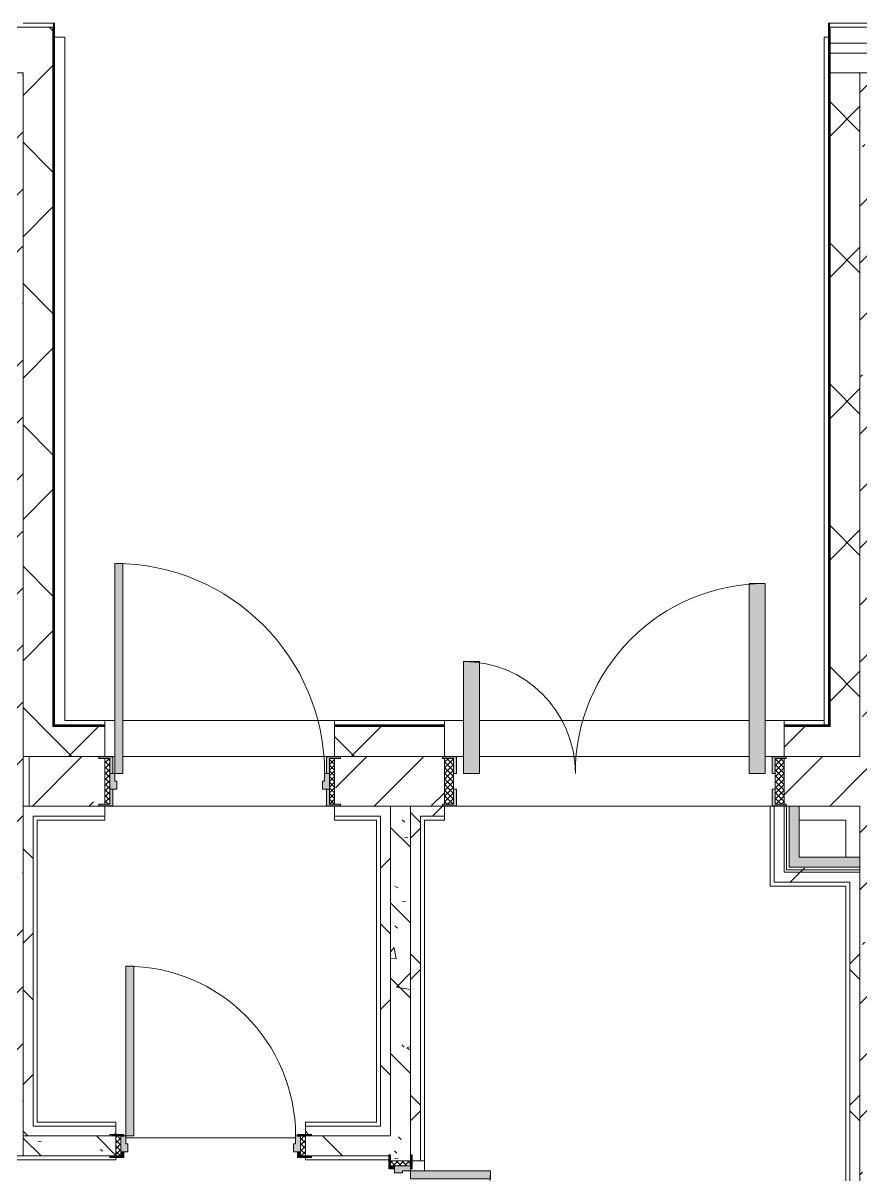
# Model space of a CAD drawing. Header units: millimetres. Extents: x -3708 to 187246, y -8553 to 29000.
# Drawn here: x 145206 to 149401, y 21585 to 27350 of the extents above; entities that cross this region are included whole.
import ezdxf

# ---------------------------------------------------------------- set-up
doc = ezdxf.new("R2010")
doc.units = ezdxf.units.MM
for name, color, linetype, lineweight, true_color in [('A-DOOR-4', 7, 'Continuous', 5, 0xaaaaaa), ('A-DOOR-5', 7, 'Continuous', 5, 0xe2e2e2), ('A-DOOR-FRAM-3', 7, 'Continuous', 5, 0xe2e2e2), ('A-DOOR-FRAM-4', 7, 'Continuous', 5, 0xaaaaaa), ('A-FLOR-1', 7, 'Continuous', 5, 0xaaaaaa), ('I-WALL-2', 7, 'Continuous', 9, 0xe7e7e7), ('I-WALL-5', 7, 'Continuous', 5, 0x787878)]:
    doc.layers.add(name, color=color, linetype=linetype, lineweight=lineweight, true_color=true_color)
for name, color, linetype, lineweight in [('A-WALL', 7, 'Continuous', 9), ('A-WALL-2', 7, 'Continuous', 5), ('I-WALL-3', 7, 'Continuous', 5)]:
    doc.layers.add(name, color=color, linetype=linetype, lineweight=lineweight)
pattern_1 = [(45, (60236.27, 0), (-353.5534, 353.5534), []), (135, (60236.27, 0), (-353.5534, -353.5534), [])]
pattern_2 = [(45, (60236.27, 0), (-285.1231, 285.1231), []), (45, (60521.4, 0), (-285.1231, 285.1231), [504.031, -100.806, 16.764, -84.042])]
pattern_3 = [(135, (60236.3, 0), (-377.1708, -377.1708), [533.4, -88.9, 17.78, -88.9]), (135, (60236.3, 376.94), (-377.1708, -377.1708), []), (50, (60236.27, 0), (637.6445, -55.7866), [66.675, -733.425]), (355, (60236.3, 0), (-123.3494, 668.699), [53.34, -586.74]), (100.451, (60289.4, -4.65), (514.299, 612.908), [56.665, -623.315]), (46.184, (60236.3, 177.8), (948.7764, -147.15), [100.012, -1100.137]), (96.636, (60315.3, 165.5), (830.909, 865.997), [84.998, -934.973]), (351.184, (60236.3, 177.8), (830.918, 865.988), [80.01, -880.11]), (21, (60325.17, 133.35), (530.6506, -357.9283), [66.675, -733.425]), (326, (60325.2, 133.35), (216.308, 644.6585), [53.34, -586.74]), (71.451, (60369.4, 103.5), (746.9596, 286.7243), [56.665, -623.315]), (37.5, (60236.27, 0), (10.81053, 295.9426), [16.764, -562.864, 16.764, -578.866, -588.962]), (37.5, (60236.27, 0), (10.81053, 295.9426), [-1175.258, 16.764, -572.198]), (7.5, (60236.27, 0), (233.8692, 350.6318), [16.764, -322.834, 16.764, -549.529, -224.472]), (7.5, (60236.27, 0), (233.8692, 350.6318), [-905.891, 16.764, -207.708]), (327.5, (60038.03, 0), (474.5678, -20.0513), [16.764, -205.486, 16.764, -676.656, -920.115]), (327.5, (60038.03, 0), (474.5678, -20.0513), [-915.67, 16.764, -903.351]), (317.5, (59949.13, 0), (518.4522, 88.9934), [16.764, -272.161, 16.764, -443.738, -653.415]), (317.5, (59949.13, 0), (518.4522, 88.9934), [-749.427, 16.764, -636.651])]
pattern_4 = [(45, (60236.3, 0), (-530.33, 530.33), []), (135, (60236.3, 0), (-530.33, -530.33), [])]

# ---------------------------------------------------------------- blocks, each defined once
blk = doc.blocks.new('110_Дверь_СКБ_2Ст_Внутренняя - ДН-7д_л__ ДОО_Дв_1450x2100h_Загрузочная_ Помещение холодильных камер-21737406-1_7_1_птичка')
at = {"layer": 'A-DOOR-4'}
h = blk.add_hatch(dxfattribs=at)
h.set_pattern_fill('FP_123', color=256, style=0, pattern_type=2)
h.set_pattern_definition([(135, (1471.41, 189.685), (-14.14214, -14.14214), []), (225, (1471.41, 189.685), (14.14214, -14.14214), [])])
h.paths.add_polyline_path([(862.5, -115), (862.5, 115), (817.5, 115), (817.5, -115)])
at = {"layer": 'A-DOOR-5'}
for points in [[(687.5, 40), (767.5, 40), (767.5, 990), (687.5, 990), (687.5, 92.1)], [(-662.5, 40), (-662.5, 600), (-742.5, 600), (-742.5, 40)]]:
    blk.add_hatch(color=256, dxfattribs=at).paths.add_polyline_path(points)
h = blk.add_hatch(color=256, dxfattribs=at)
h.paths.add_polyline_path([(817.5, 40), (817.5, 115), (872.5, 115), (872.5, 123), (802.5, 123), (802.5, 40), (812.5, 40)])
h.paths.add_polyline_path([(-777.5, 40), (-777.5, 123), (-847.5, 123), (-844.3, 115), (-792.5, 115), (-792.5, 40)])
h = blk.add_hatch(color=256, dxfattribs=at)
h.paths.add_polyline_path([(872.5, -123), (872.5, -115), (817.5, -115), (812.5, -40), (802.5, -40), (802.5, -123), (862.5, -123)])
h.paths.add_polyline_path([(-833.5, -123), (-777.5, -123), (-777.5, -40), (-792.5, -40), (-792.5, -115), (-847.5, -115), (-842.5, -123), (-837.5, -123)])
at = {"layer": 'A-DOOR-FRAM-4'}
h = blk.add_hatch(dxfattribs=at)
h.set_pattern_fill('FP_124', color=256, style=0, pattern_type=2)
h.set_pattern_definition([(45, (-651.384, 189.685), (-14.1421, 14.1421), []), (135, (-651.384, 189.685), (-14.1421, -14.1421), [])])
h.paths.add_polyline_path([(-792.5, -115), (-792.5, 115), (-837.5, 115), (-837.5, -115)])
at = {"layer": 'A-DOOR-4'}
for p, q in [((767.5, 990), (687.5, 990)), ((687.5, 990), (687.5, 40)), ((767.5, 40), (767.5, 990)), ((-742.5, 600), (-742.5, 40)), ((-662.5, 600), (-742.5, 600)), ((-662.5, 40), (-662.5, 600)), ((-777.5, 123), (-847.5, 123)), ((-847.5, 123), (-847.5, 115)), ((-777.5, 40), (-777.5, 123)), ((872.5, 123), (802.5, 123)), ((802.5, 123), (802.5, 40)), ((872.5, 115), (872.5, 123)), ((-847.5, 115), (-792.5, 115)), ((-792.5, 115), (-792.5, 40)), ((817.5, 40), (817.5, 115)), ((817.5, 115), (872.5, 115)), ((-792.5, 40), (-777.5, 40)), ((-742.5, 40), (-662.5, 40)), ((687.5, 40), (767.5, 40)), ((802.5, 40), (817.5, 40)), ((-777.5, -40), (-792.5, -40)), ((-792.5, -40), (-792.5, -115)), ((-777.5, -123), (-777.5, -40)), ((817.5, -40), (802.5, -40)), ((802.5, -40), (802.5, -123)), ((817.5, -115), (817.5, -40)), ((-847.5, -115), (-847.5, -123)), ((-792.5, -115), (-847.5, -115)), ((872.5, -115), (817.5, -115)), ((872.5, -123), (872.5, -115)), ((-847.5, -123), (-777.5, -123)), ((802.5, -123), (872.5, -123))]:
    blk.add_line(p, q, dxfattribs=at)
for centre, radius, start, end in [((767.5, 40), 950, 90, 180), ((-742.5, 40), 560, 0, 90)]:
    blk.add_arc(centre, radius, start, end, dxfattribs=at)
at = {"layer": 'A-DOOR-FRAM-4'}
for p, q in [((-792.5, 115), (-837.5, 115)), ((-837.5, 115), (-837.5, -115)), ((-792.5, -115), (-792.5, 115)), ((862.5, 115), (817.5, 115)), ((817.5, 115), (817.5, -115)), ((862.5, -115), (862.5, 115)), ((-837.5, -115), (-792.5, -115)), ((817.5, -115), (862.5, -115))]:
    blk.add_line(p, q, dxfattribs=at)
blk = doc.blocks.new('110_Дверь_СКБ_1Ст_Внутренняя1 - ДН-6д_ ДОО_Дв_1150x2100-24253098-1_7_1_птичка')
at = {"layer": 'A-DOOR-4'}
h = blk.add_hatch(dxfattribs=at)
h.set_pattern_fill('FP_127', color=256, style=0, pattern_type=2)
h.set_pattern_definition([(135, (1726.41, 189.685), (-14.14214, -14.14214), []), (225, (1726.41, 189.685), (14.14214, -14.14214), [])])
h.paths.add_polyline_path([(587.5, -115), (587.5, 115), (562.5, 115), (562.5, -115)])
at = {"layer": 'A-DOOR-5'}
h = blk.add_hatch(color=256, dxfattribs=at)
h.paths.add_polyline_path([(-537.5, 40), (-522.5, 40), (-522.5, 123), (-592.5, 123), (-592.5, 115), (-537.5, 115), (-537.5, 102.5)])
h.paths.add_polyline_path([(547.5, 40), (562.5, 40), (562.5, 115), (617.5, 115), (617.5, 123), (547.5, 123)])
h = blk.add_hatch(color=256, dxfattribs=at)
h.paths.add_polyline_path([(-512.5, -40), (-502.5, -40), (-502.5, 0), (-512.5, 0), (-514.2, 40), (-537.5, 40), (-537.5, -40), (-514.2, -40)])
h.paths.add_polyline_path([(562.5, -40), (562.5, 40), (537.5, 40), (537.5, 0), (527.5, 0), (527.5, -40), (537.5, -40)])
h = blk.add_hatch(color=256, dxfattribs=at)
h.paths.add_polyline_path([(617.5, -123), (617.5, -115), (562.5, -115), (562.5, -40), (547.5, -40), (547.5, -123), (587.7, -123)])
h.paths.add_polyline_path([(-564.5, -123), (-522.5, -119.1), (-522.5, -40), (-537.5, -40), (-537.5, -115), (-592.5, -115), (-592.5, -123)])
at = {"layer": 'A-DOOR-FRAM-3'}
blk.add_hatch(color=256, dxfattribs=at).paths.add_polyline_path([(-472.5, 40), (-472.5, 1090), (-512.5, 1090), (-512.5, 40)])
at = {"layer": 'A-DOOR-FRAM-4'}
h = blk.add_hatch(dxfattribs=at)
h.set_pattern_fill('FP_128', color=256, style=0, pattern_type=2)
h.set_pattern_definition([(45, (-396.384, 189.685), (-14.1421, 14.1421), []), (135, (-396.384, 189.685), (-14.1421, -14.1421), [])])
h.paths.add_polyline_path([(-562.5, -115), (-537.5, -115), (-537.5, 115), (-562.5, 115)])
at = {"layer": 'A-DOOR-4'}
for p, q in [((-512.5, 1090), (-512.5, 40)), ((-472.5, 1090), (-512.5, 1090)), ((-472.5, 40), (-472.5, 1090)), ((-522.5, 123), (-592.5, 123)), ((-592.5, 123), (-592.5, 115)), ((-522.5, 40), (-522.5, 123)), ((617.5, 123), (547.5, 123)), ((547.5, 123), (547.5, 40)), ((617.5, 115), (617.5, 123)), ((-592.5, 115), (-537.5, 115)), ((-537.5, 115), (-537.5, 40)), ((562.5, 40), (562.5, 115)), ((562.5, 115), (617.5, 115)), ((-537.5, 40), (-522.5, 40)), ((-512.5, 40), (-472.5, 40)), ((547.5, 40), (562.5, 40)), ((-522.5, -40), (-537.5, -40)), ((-537.5, -40), (-537.5, -115)), ((-522.5, -123), (-522.5, -40)), ((562.5, -40), (547.5, -40)), ((547.5, -40), (547.5, -123)), ((562.5, -115), (562.5, -40)), ((-592.5, -115), (-592.5, -123)), ((-537.5, -115), (-592.5, -115)), ((617.5, -115), (562.5, -115)), ((617.5, -123), (617.5, -115)), ((-592.5, -123), (-522.5, -123)), ((547.5, -123), (617.5, -123))]:
    blk.add_line(p, q, dxfattribs=at)
blk.add_arc((-512.5, 40), 1050, 360, 90, dxfattribs=at)
at = {"layer": 'A-DOOR-FRAM-4'}
for p, q in [((-537.5, 115), (-562.5, 115)), ((-562.5, 115), (-562.5, -115)), ((-537.5, -115), (-537.5, 115)), ((587.5, 115), (562.5, 115)), ((562.5, 115), (562.5, -115)), ((587.5, -115), (587.5, 115)), ((-512.5, 40), (-537.5, 40)), ((-537.5, 40), (-537.5, -40)), ((-512.5, 0), (-512.5, 40)), ((-502.5, 0), (-512.5, 0)), ((-502.5, -40), (-502.5, 0)), ((537.5, 0), (527.5, 0)), ((527.5, 0), (527.5, -40)), ((537.5, 40), (537.5, 0)), ((562.5, 40), (537.5, 40)), ((562.5, -40), (562.5, 40)), ((-537.5, -40), (-502.5, -40)), ((527.5, -40), (562.5, -40)), ((-562.5, -115), (-537.5, -115)), ((562.5, -115), (587.5, -115))]:
    blk.add_line(p, q, dxfattribs=at)
blk = doc.blocks.new('110_Дверь_СКБ_1Ст_Внутренняя1 - Д-8_п_ 950x2100h_охрана 2-32213875-1_7_1_птичка')
at = {"layer": 'A-DOOR-4'}
h = blk.add_hatch(dxfattribs=at)
h.set_pattern_fill('FP_129', color=256, style=0, pattern_type=2)
h.set_pattern_definition([(135, (1826.41, 114.685), (-14.14214, -14.14214), []), (225, (1826.41, 114.685), (14.14214, -14.14214), [])])
h.paths.add_polyline_path([(487.5, -50), (487.5, 50), (462.5, 50), (465.3, -50)])
at = {"layer": 'A-DOOR-5'}
h = blk.add_hatch(color=256, dxfattribs=at)
h.paths.add_polyline_path([(-437.5, -30), (-402.5, -30), (-402.5, 10), (-412.5, 10), (-412.5, 50), (-437.5, 50), (-437.5, 40)])
h.paths.add_polyline_path([(462.5, -30), (460.3, 50), (437.5, 50), (437.5, 10), (427.5, 10), (427.5, -30), (460.3, -30)])
at = {"layer": 'A-DOOR-FRAM-3'}
for points in [[(-372.5, 50), (-372.5, 900), (-412.5, 900), (-412.5, 50)], [(-462.5, 50), (-422.5, 50), (-422.5, 58), (-492.5, 53.6), (-492.5, 50), (-468.8, 50)], [(487.5, 50), (517.5, 50), (517.5, 58), (447.5, 58), (447.5, 50), (474.8, 50)], [(-468.8, -58), (-422.5, -58), (-422.5, -50), (-492.5, -50), (-492.5, -58)], [(-422.5, -50), (-422.5, -30), (-437.5, -30), (-437.5, -50)], [(447.5, -50), (462.5, -50), (460.3, -30), (447.5, -30)], [(447.5, -58), (517.5, -58), (517.5, -50), (447.5, -50)]]:
    blk.add_hatch(color=256, dxfattribs=at).paths.add_polyline_path(points)
at = {"layer": 'A-DOOR-FRAM-4'}
h = blk.add_hatch(dxfattribs=at)
h.set_pattern_fill('FP_130', color=256, style=0, pattern_type=2)
h.set_pattern_definition([(45, (-296.384, 114.685), (-14.1421, 14.1421), []), (135, (-296.384, 114.685), (-14.1421, -14.1421), [])])
h.paths.add_polyline_path([(-437.5, -50), (-437.5, 50), (-462.5, 50), (-462.5, -50), (-456.3, -50)])
at = {"layer": 'A-DOOR-4'}
for p, q in [((-412.5, 900), (-412.5, 50)), ((-372.5, 900), (-412.5, 900)), ((-372.5, 50), (-372.5, 900)), ((-412.5, 50), (-372.5, 50))]:
    blk.add_line(p, q, dxfattribs=at)
blk.add_arc((-412.5, 50), 850, 360, 90, dxfattribs=at)
at = {"layer": 'A-DOOR-FRAM-4'}
for p, q in [((-422.5, 58), (-492.5, 58)), ((-492.5, 58), (-492.5, 50)), ((-422.5, 50), (-422.5, 58)), ((517.5, 58), (447.5, 58)), ((447.5, 58), (447.5, 50)), ((517.5, 50), (517.5, 58)), ((-492.5, 50), (-422.5, 50)), ((-437.5, 50), (-462.5, 50)), ((-462.5, 50), (-462.5, -50)), ((-412.5, 50), (-437.5, 50)), ((-437.5, 50), (-437.5, -30)), ((-437.5, -50), (-437.5, 50)), ((-422.5, 50), (-437.5, 50)), ((-437.5, 50), (-437.5, 49)), ((-437.5, 49), (-422.5, 49)), ((-422.5, 49), (-422.5, 50)), ((-412.5, 10), (-412.5, 50)), ((-402.5, 10), (-412.5, 10)), ((-402.5, -30), (-402.5, 10)), ((437.5, 10), (427.5, 10)), ((427.5, 10), (427.5, -30)), ((437.5, 50), (437.5, 10)), ((462.5, 50), (437.5, 50)), ((462.5, 50), (447.5, 50)), ((447.5, 50), (447.5, 49)), ((447.5, 50), (517.5, 50)), ((447.5, 49), (462.5, 49)), ((462.5, -30), (462.5, 50)), ((487.5, 50), (462.5, 50)), ((462.5, 50), (462.5, -50)), ((462.5, 49), (462.5, 50)), ((487.5, -50), (487.5, 50)), ((-422.5, -50), (-492.5, -50)), ((-492.5, -50), (-492.5, -58)), ((-462.5, -50), (-437.5, -50)), ((-437.5, -30), (-402.5, -30)), ((-422.5, -30), (-437.5, -30)), ((-437.5, -30), (-437.5, -50)), ((-437.5, -50), (-422.5, -50)), ((-422.5, -50), (-422.5, -30)), ((-422.5, -58), (-422.5, -50)), ((427.5, -30), (462.5, -30)), ((462.5, -30), (447.5, -30)), ((447.5, -30), (447.5, -50)), ((447.5, -50), (462.5, -50)), ((517.5, -50), (447.5, -50)), ((447.5, -50), (447.5, -58)), ((462.5, -50), (462.5, -30)), ((462.5, -50), (487.5, -50)), ((517.5, -58), (517.5, -50)), ((-492.5, -58), (-422.5, -58)), ((447.5, -58), (517.5, -58))]:
    blk.add_line(p, q, dxfattribs=at)
blk = doc.blocks.new('110_Дверь_СКБ_2Ст - Д-10а_ СОШ_Дв_1450x2100h_Горячий цех-25784455-1_7_1_птичка')
at = {"layer": 'A-DOOR-4'}
h = blk.add_hatch(dxfattribs=at)
h.set_pattern_fill('FP_134', color=256, style=0, pattern_type=2)
h.set_pattern_definition([(135, (1601.41, 114.685), (-14.14214, -14.14214), []), (225, (1601.41, 114.685), (14.14214, -14.14214), [])])
h.paths.add_polyline_path([(712.5, -38), (712.5, 50), (687.5, 50), (687.5, -50), (712.5, -50)])
at = {"layer": 'A-DOOR-5'}
for points in [[(662.5, 50), (662.5, 950), (622.5, 950), (622.5, 50), (649.8, 50)], [(-597.5, 426.6), (-597.5, 450), (-637.5, 450), (-637.5, 50), (-597.5, 50), (-597.5, 175)]]:
    blk.add_hatch(color=256, dxfattribs=at).paths.add_polyline_path(points)
h = blk.add_hatch(color=256, dxfattribs=at)
h.paths.add_polyline_path([(687.5, 50), (662.5, 50), (662.5, 10), (652.5, 10), (652.5, -30), (687.5, -30)])
h.paths.add_polyline_path([(-627.5, -6), (-627.5, 10), (-637.5, 10), (-637.5, 50), (-662.5, 50), (-662.5, -30), (-627.5, -28.9)])
at = {"layer": 'A-DOOR-FRAM-3'}
for points in [[(-647.5, 58), (-717.5, 58), (-712.5, 50), (-647.5, 50)], [(742.5, 58), (672.5, 58), (672.5, 50), (742.5, 50)], [(-647.5, -58), (-647.5, -50), (-717.5, -53.5), (-712.5, -58), (-687.5, -58)], [(-647.5, -50), (-647.5, -30), (-662.5, -30), (-662.5, -50)], [(687.5, -30), (672.5, -30), (672.5, -50), (687.5, -50), (687.5, -38)], [(742.5, -50), (672.5, -50), (672.5, -58), (742.5, -58)]]:
    blk.add_hatch(color=256, dxfattribs=at).paths.add_polyline_path(points)
at = {"layer": 'A-DOOR-FRAM-4'}
h = blk.add_hatch(dxfattribs=at)
h.set_pattern_fill('FP_135', color=256, style=0, pattern_type=2)
h.set_pattern_definition([(45, (-521.384, 114.685), (-14.1421, 14.1421), []), (135, (-521.384, 114.685), (-14.1421, -14.1421), [])])
h.paths.add_polyline_path([(-662.5, -38), (-662.5, 50), (-687.5, 50), (-687.5, -50), (-662.5, -50)])
at = {"layer": 'A-DOOR-4'}
for p, q in [((662.5, 950), (622.5, 950)), ((622.5, 950), (622.5, 50)), ((662.5, 50), (662.5, 950)), ((-637.5, 450), (-637.5, 50)), ((-597.5, 450), (-637.5, 450)), ((-597.5, 50), (-597.5, 450)), ((-637.5, 50), (-597.5, 50)), ((622.5, 50), (662.5, 50))]:
    blk.add_line(p, q, dxfattribs=at)
for centre, radius, start, end in [((662.5, 50), 900, 90, 180), ((-637.5, 50), 400, 0, 90)]:
    blk.add_arc(centre, radius, start, end, dxfattribs=at)
at = {"layer": 'A-DOOR-FRAM-4'}
for p, q in [((-647.5, 58), (-717.5, 58)), ((-717.5, 58), (-717.5, 50)), ((-647.5, 50), (-647.5, 58)), ((742.5, 58), (672.5, 58)), ((672.5, 58), (672.5, 50)), ((742.5, 50), (742.5, 58)), ((-717.5, 50), (-647.5, 50)), ((-662.5, 50), (-687.5, 50)), ((-687.5, 50), (-687.5, -50)), ((-637.5, 50), (-662.5, 50)), ((-662.5, 50), (-662.5, -30)), ((-662.5, -50), (-662.5, 50)), ((-637.5, 10), (-637.5, 50)), ((-627.5, 10), (-637.5, 10)), ((-627.5, -30), (-627.5, 10)), ((662.5, 10), (652.5, 10)), ((652.5, 10), (652.5, -30)), ((662.5, 50), (662.5, 10)), ((687.5, 50), (662.5, 50)), ((672.5, 50), (742.5, 50)), ((687.5, -30), (687.5, 50)), ((712.5, 50), (687.5, 50)), ((687.5, 50), (687.5, -50)), ((712.5, -50), (712.5, 50)), ((-647.5, -50), (-717.5, -50)), ((-717.5, -50), (-717.5, -58)), ((-687.5, -50), (-662.5, -50)), ((-662.5, -30), (-627.5, -30)), ((-647.5, -30), (-662.5, -30)), ((-662.5, -30), (-662.5, -50)), ((-662.5, -50), (-647.5, -50)), ((-647.5, -50), (-647.5, -30)), ((-647.5, -58), (-647.5, -50)), ((652.5, -30), (687.5, -30)), ((687.5, -30), (672.5, -30)), ((672.5, -30), (672.5, -50)), ((672.5, -50), (687.5, -50)), ((742.5, -50), (672.5, -50)), ((672.5, -50), (672.5, -58)), ((687.5, -50), (687.5, -30)), ((687.5, -50), (712.5, -50)), ((742.5, -58), (742.5, -50)), ((-717.5, -58), (-647.5, -58)), ((672.5, -58), (742.5, -58))]:
    blk.add_line(p, q, dxfattribs=at)

msp = doc.modelspace()

# ---------------------------------------------------------------- hatches: boundary and pattern name
at = {"layer": 'A-WALL-2'}
h = msp.add_hatch(dxfattribs=at)
h.set_pattern_fill('FP_111', color=256, style=0, pattern_type=2)
h.set_pattern_definition(pattern_1)
h.paths.add_polyline_path([(145236.3, 23680), (145356.3, 23680.4), (145356.3, 27330), (145206.3, 27330), (145206.3, 23680)])
h = msp.add_hatch(dxfattribs=at)
h.set_pattern_fill('FP_111', color=256, style=0, pattern_type=2)
h.set_pattern_definition(pattern_1)
h.paths.add_polyline_path([(153396.3, 27200), (153446.3, 27200), (153446.3, 27250), (149246.3, 27250), (149246.3, 27200), (153332.6, 27200)])
h = msp.add_hatch(dxfattribs=at)
h.set_pattern_fill('FP_111', color=256, style=0, pattern_type=2)
h.set_pattern_definition(pattern_1)
h.paths.add_polyline_path([(150310.2, 27100), (153396.3, 27100), (153396.3, 27200), (149246.3, 27200), (149246.3, 27100), (149666, 27100)])
h = msp.add_hatch(dxfattribs=at)
h.set_pattern_fill('FP_111', color=256, style=0, pattern_type=2)
h.set_pattern_definition(pattern_1)
h.paths.add_polyline_path([(149386.1, 23680), (149396.3, 23680), (149396.3, 27100), (149246.3, 27100), (149246.3, 23680), (149381.1, 23680)])
h = msp.add_hatch(dxfattribs=at)
h.set_pattern_fill('FP_111', color=256, style=0, pattern_type=2)
h.set_pattern_definition(pattern_1)
h.paths.add_polyline_path([(145616.3, 23680), (145616.3, 23830), (145356.3, 23830), (145356.3, 23680), (145364.3, 23680)])
h.paths.add_polyline_path([(149016.3, 23680), (149246.3, 23680.4), (149243.3, 23830), (149016.3, 23830), (149016.3, 23680.4)])
h.paths.add_polyline_path([(146766.3, 23680), (147316.3, 23680.4), (147316.3, 23830), (146766.3, 23830), (146766.3, 23680.4)])
at = {"layer": 'I-WALL-2'}
for points in [[(149041.3, 23125), (149091.3, 23125), (149091.3, 23430), (149041.3, 23430), (149041.3, 23260)], [(149392.9, 23125), (149396.3, 23125), (149392.8, 23175), (149091.3, 23175), (149091.3, 23125), (149381.1, 23125)]]:
    msp.add_hatch(color=256, dxfattribs=at).paths.add_polyline_path(points)
at = {"layer": 'I-WALL-3'}
h = msp.add_hatch(dxfattribs=at)
h.set_pattern_fill('FP_92', color=256, style=0, pattern_type=2)
h.set_pattern_definition(pattern_2)
h.paths.add_polyline_path([(145106.3, 21680), (145206.3, 21680), (145206.3, 27100), (144986.3, 27100), (144986.3, 21680)])
h = msp.add_hatch(dxfattribs=at)
h.set_pattern_fill('FP_92', color=256, style=0, pattern_type=2)
h.set_pattern_definition(pattern_2)
h.paths.add_polyline_path([(149396.3, 17270), (149646.3, 17270), (149646.3, 27100), (149396.3, 27100), (149396.3, 17515.5)])
h = msp.add_hatch(dxfattribs=at)
h.set_pattern_fill('FP_92', color=256, style=0, pattern_type=2)
h.set_pattern_definition(pattern_2)
h.paths.add_polyline_path([(149396.3, 23430), (149396.3, 23680), (149026.3, 23678), (149026.3, 23670), (149016.3, 23670), (149016.3, 23440), (149026.3, 23440), (149026.3, 23432), (149381.1, 23430)])
h.paths.add_polyline_path([(146996.3, 23430), (147306.3, 23434), (147306.3, 23440), (147316.3, 23440), (147312.3, 23670), (147306.3, 23670.7), (147306.3, 23678), (146796.3, 23678), (146796.3, 23670), (146766.3, 23670), (146767.2, 23440), (146796.3, 23440), (146796.3, 23432), (146976.3, 23430)])
h.paths.add_polyline_path([(145356.3, 23430), (145586.3, 23432), (145586.3, 23440), (145616.3, 23440), (145616.3, 23670), (145586.3, 23670), (145586.3, 23678), (145236.3, 23680), (145236.3, 23430), (145276.3, 23430)])
h = msp.add_hatch(dxfattribs=at)
h.set_pattern_fill('FP_111', color=256, style=0, pattern_type=2)
h.set_pattern_definition(pattern_1)
h.paths.add_polyline_path([(145256.3, 21830), (145256.3, 23430), (145206.3, 23430), (145206.3, 21830), (145256, 21830)])
h = msp.add_hatch(dxfattribs=at)
h.set_pattern_fill('FP_111', color=256, style=0, pattern_type=2)
h.set_pattern_definition(pattern_1)
h.paths.add_polyline_path([(146996.3, 21780), (147046.3, 21780), (147046.3, 23430), (146996.3, 23430), (146996.3, 21785.6)])
h = msp.add_hatch(dxfattribs=at)
h.set_pattern_fill('FP_111', color=256, style=0, pattern_type=2)
h.set_pattern_definition(pattern_1)
h.paths.add_polyline_path([(147146.3, 19300), (147196.3, 19300), (147196.3, 20255), (147154.3, 20255), (147154.3, 20225), (147146.3, 20225), (147146.3, 19350)])
h.paths.add_polyline_path([(147196.3, 21655), (147196.3, 23430), (147146.3, 23430), (147146.4, 21685), (147154.3, 21680), (147154.3, 21655)])
h = msp.add_hatch(dxfattribs=at)
h.set_pattern_fill('FP_111', color=256, style=0, pattern_type=2)
h.set_pattern_definition(pattern_1)
h.paths.add_polyline_path([(147196.3, 23380), (147316.3, 23380), (147316.3, 23430), (147196.3, 23430)])
h = msp.add_hatch(dxfattribs=at)
h.set_pattern_fill('FP_203', color=256, style=0, pattern_type=2)
h.set_pattern_definition(pattern_4)
h.paths.add_polyline_path([(149346.3, 23112.5), (149396.3, 23112.5), (149396.3, 23125), (149041.3, 23119.9), (149041.3, 23112.5), (149326.3, 23112.5)])
h = msp.add_hatch(dxfattribs=at)
h.set_pattern_fill('FP_111', color=256, style=0, pattern_type=2)
h.set_pattern_definition(pattern_1)
h.paths.add_polyline_path([(149070.6, 23050), (149346.3, 23051.3), (149346.3, 23100), (149016.3, 23100), (149016.3, 23050), (149040.4, 23050)])
h = msp.add_hatch(dxfattribs=at)
h.set_pattern_fill('FP_203', color=256, style=0, pattern_type=2)
h.set_pattern_definition(pattern_4)
h.paths.add_polyline_path([(149041.3, 23100), (149396.3, 23100), (149396.3, 23112.5), (149028.8, 23112.5), (149028.8, 23100), (149036.5, 23100)])
h = msp.add_hatch(dxfattribs=at)
h.set_pattern_fill('FP_111', color=256, style=0, pattern_type=2)
h.set_pattern_definition(pattern_1)
h.paths.add_polyline_path([(149346.3, 19350), (149396.3, 19351.2), (149396.3, 23100), (149346.3, 23100), (149346.3, 19370)])
h = msp.add_hatch(dxfattribs=at)
h.set_pattern_fill('FP_111', color=256, style=0, pattern_type=2)
h.set_pattern_definition(pattern_1)
h.paths.add_polyline_path([(146976.3, 21780), (146996.3, 21780), (146996.3, 21830), (146620.9, 21830), (146620.9, 21788), (146650.9, 21788), (146650.9, 21780), (146942.8, 21780)])
h.paths.add_polyline_path([(145296.6, 21780), (145640.9, 21783.6), (145640.9, 21788), (145670.9, 21788), (145670.9, 21830), (145206.3, 21830), (145206.3, 21780), (145276.3, 21780)])
at = {"layer": 'I-WALL-5'}
h = msp.add_hatch(dxfattribs=at)
h.set_pattern_fill('FP_122', color=256, style=0, pattern_type=2)
h.set_pattern_definition(pattern_3)
h.paths.add_polyline_path([(147058.3, 21780), (147146.3, 21780), (147146.3, 23430), (147046.3, 23430), (147046.3, 21780)])
h = msp.add_hatch(dxfattribs=at)
h.set_pattern_fill('FP_122', color=256, style=0, pattern_type=2)
h.set_pattern_definition(pattern_3)
h.paths.add_polyline_path([(147146.3, 21680), (147146.3, 21780), (146620.9, 21780), (146620.9, 21680), (147078.9, 21680)])
h.paths.add_polyline_path([(145276.3, 21680), (145670.9, 21680), (145670.9, 21780), (145206.3, 21780), (145206.3, 21680), (145272.5, 21680)])
h = msp.add_hatch(dxfattribs=at)
h.set_pattern_fill('FP_122', color=256, style=0, pattern_type=2)
h.set_pattern_definition(pattern_3)
h.paths.add_polyline_path([(147058.3, 20030), (147146.3, 20030), (147146.3, 20255), (147046.3, 20255), (147046.3, 20030)])
h.paths.add_polyline_path([(147075.5, 21655), (147146.3, 21660), (147146.3, 21680), (147046.3, 21680), (147046.3, 21655), (147058.3, 21655)])

# ---------------------------------------------------------------- linework, layer by layer
at = {"layer": 'A-FLOR-1'}
for p, q in [((149326.3, 23360), (149091.3, 23360)), ((149326.3, 23175), (149326.3, 23360)), ((146570.9, 21770), (145720.9, 21770)), ((145670.9, 21660), (144972.3, 21660)), ((145670.9, 21672), (145670.9, 21660)), ((146620.9, 21660), (146620.9, 21672)), ((147038.3, 21660), (146620.9, 21660)), ((147216.3, 21605), (147216.3, 21655))]:
    msp.add_line(p, q, dxfattribs=at)
at = {"layer": 'A-WALL'}
for p, q in [((145359.3, 27330), (140586.3, 27330)), ((145356.3, 23830), (145356.3, 27330)), ((145359.3, 27350), (145359.3, 23833)), ((149243.3, 27350), (149243.3, 23833)), ((153526.3, 27330), (149243.3, 27330)), ((149246.3, 27330), (149246.3, 23830)), ((153446.3, 27250), (149246.3, 27250)), ((153396.3, 27200), (149246.3, 27200)), ((149396.3, 27100), (149246.3, 27100)), ((145356.3, 23830), (145616.3, 23830)), ((145359.3, 23833), (145616.3, 23833)), ((146766.3, 23833), (147316.3, 23833)), ((146766.3, 23830), (147316.3, 23830)), ((149016.3, 23833), (149243.3, 23833)), ((149016.3, 23830), (149246.3, 23830)), ((145356.3, 23680), (145616.3, 23680)), ((147316.3, 23680), (146766.3, 23680)), ((149016.3, 23680), (149246.3, 23680)), ((145616.3, 23430), (145256.3, 23430)), ((146996.3, 23430), (146766.3, 23430)), ((147146.3, 23430), (147046.3, 23430)), ((147316.3, 23430), (147196.3, 23430)), ((148966.3, 23430), (148966.3, 23050)), ((149016.3, 23430), (149091.3, 23430)), ((149028.8, 23112.5), (149028.8, 23430)), ((149041.3, 23125), (149041.3, 23430)), ((145256.3, 23380), (145256.3, 21830)), ((145256.3, 23380), (145616.3, 23380)), ((146766.3, 23380), (146996.3, 23380)), ((146996.3, 21830), (146996.3, 23380)), ((147196.3, 21655), (147196.3, 23380)), ((147196.3, 23380), (147316.3, 23380)), ((149396.3, 23125), (149041.3, 23125)), ((149396.3, 19370), (149396.3, 23175)), ((149396.3, 23112.5), (149028.8, 23112.5)), ((149028.8, 23100), (149396.3, 23100)), ((148966.3, 23050), (149346.3, 23050)), ((149346.3, 23050), (149346.3, 19350)), ((145256.3, 21830), (145670.9, 21830)), ((146620.9, 21830), (146996.3, 21830)), ((145640.9, 21780), (145206.3, 21780)), ((145206.3, 21780), (145206.3, 21680)), ((146996.3, 21780), (146650.9, 21780))]:
    msp.add_line(p, q, dxfattribs=at)
at = {"layer": 'A-WALL-2'}
for p, q in [((145364.3, 27350), (145206.3, 27350)), ((145364.3, 23838), (145364.3, 27350)), ((149238.3, 27350), (149238.3, 23838)), ((153546.3, 27350), (149238.3, 27350)), ((145364.3, 27280), (145416.3, 27280)), ((145416.3, 27280), (145416.3, 23860)), ((149216.3, 23838), (149216.3, 27280)), ((149238.3, 27280), (149216.3, 27280)), ((149396.3, 23680), (149396.3, 27100)), ((149396.3, 27100), (153296.3, 27100)), ((145616.3, 23838), (145364.3, 23838)), ((145416.3, 23860), (145664.6, 23860)), ((145616.3, 23680), (145616.3, 23860)), ((145706.3, 23860), (147411.3, 23860)), ((146766.3, 23860), (146766.3, 23680)), ((147316.3, 23838), (146766.3, 23838)), ((147316.3, 23680), (147316.3, 23860)), ((147491.3, 23860), (148841.3, 23860)), ((148921.3, 23860), (149216.3, 23860)), ((149016.3, 23860), (149016.3, 23680)), ((149238.3, 23838), (149016.3, 23838)), ((145206.3, 23680), (145236.3, 23680))]:
    msp.add_line(p, q, dxfattribs=at)
at = {"layer": 'I-WALL-3'}
for p, q in [((145206.3, 27100), (144986.3, 27100)), ((145206.3, 27100), (145206.3, 21780)), ((145356.3, 23680), (145236.3, 23680)), ((145236.3, 23680), (145236.3, 23430)), ((145616.3, 23680), (145664.6, 23680)), ((145706.3, 23680), (146766.3, 23680)), ((147316.3, 23680), (147411.3, 23680)), ((147491.3, 23680), (148841.3, 23680)), ((148921.3, 23680), (149016.3, 23680)), ((149396.3, 23680), (149246.3, 23680)), ((145256.3, 23430), (145206.3, 23430)), ((146766.3, 23430), (145616.3, 23430)), ((145616.3, 23360), (145616.3, 23430)), ((146766.3, 23430), (146766.3, 23360)), ((147046.3, 23430), (146996.3, 23430)), ((147046.3, 23430), (147046.3, 21780)), ((147146.3, 21685), (147146.3, 23430)), ((147196.3, 23430), (147146.3, 23430)), ((149016.3, 23430), (147316.3, 23430)), ((147316.3, 23360), (147316.3, 23430)), ((148946.3, 23430), (148946.3, 23030)), ((149016.3, 23430), (149016.3, 23100)), ((149091.3, 23430), (149396.3, 23430)), ((149091.3, 23175), (149091.3, 23430)), ((149396.3, 23430), (149396.3, 23175)), ((145276.3, 21850), (145276.3, 23360)), ((145276.3, 23360), (145616.3, 23360)), ((146766.3, 23360), (146976.3, 23360)), ((146976.3, 23360), (146976.3, 21850)), ((147216.3, 21655), (147216.3, 23360)), ((147216.3, 23360), (147316.3, 23360)), ((149396.3, 23175), (149091.3, 23175)), ((149028.8, 23100), (149016.3, 23100)), ((148946.3, 23030), (149326.3, 23030)), ((149326.3, 23030), (149326.3, 19370)), ((145670.9, 21850), (145276.3, 21850)), ((145670.9, 21788), (145670.9, 21850)), ((146976.3, 21850), (146620.9, 21850)), ((146620.9, 21850), (146620.9, 21788)), ((146996.3, 21780), (147046.3, 21780)), ((144986.3, 21680), (145640.9, 21680)), ((146650.9, 21680), (147038.3, 21680)), ((147154.3, 21655), (147216.3, 21655))]:
    msp.add_line(p, q, dxfattribs=at)

# ---------------------------------------------------------------- block references
at = {"layer": 'A-DOOR-4'}
for name, p in [('110_Дверь_СКБ_1Ст_Внутренняя1 - ДН-6д_ ДОО_Дв_1150x2100-24253098-1_7_1_птичка', (146178.8, 23555)), ('110_Дверь_СКБ_2Ст_Внутренняя - ДН-7д_л__ ДОО_Дв_1450x2100h_Загрузочная_ Помещение холодильных камер-21737406-1_7_1_птичка', (148153.8, 23555)), ('110_Дверь_СКБ_1Ст_Внутренняя1 - Д-8_п_ 950x2100h_охрана 2-32213875-1_7_1_птичка', (146133.4, 21730))]:
    msp.add_blockref(name, p, dxfattribs=at)
at = {"layer": 'A-DOOR-4', "rotation": 270}
msp.add_blockref('110_Дверь_СКБ_2Ст - Д-10а_ СОШ_Дв_1450x2100h_Горячий цех-25784455-1_7_1_птичка', (147096.3, 20967.5), dxfattribs=at)

doc.saveas('drawing.dxf')
